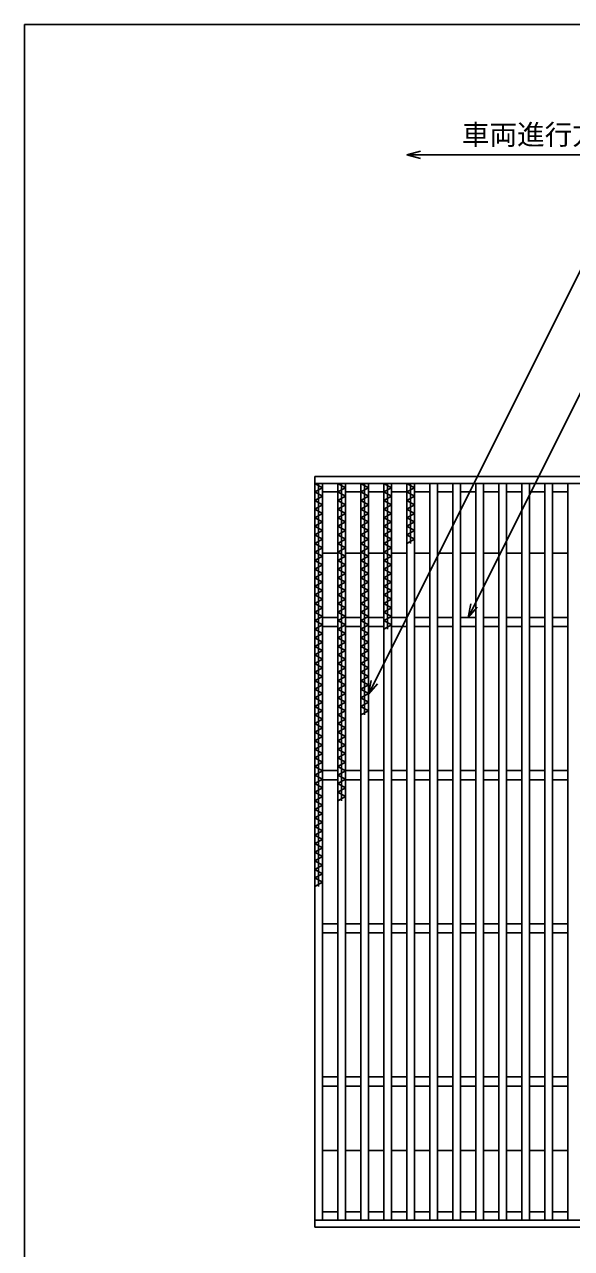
# Model space of a CAD drawing. Units: millimetres, scale not verified. Extents: x -1092 to 1039, y -770 to 632.
# Drawn here: x -1037 to -680, y -167 to 632 of the extents above; entities that cross this region are included whole.
import ezdxf
from ezdxf.enums import TextEntityAlignment as Align

# ---------------------------------------------------------------- set-up
doc = ezdxf.new("R2010")
doc.units = ezdxf.units.MM
doc.header["$LTSCALE"] = 6
for name, color, linetype, lineweight in [('0_2', 150, 'Continuous', 25), ('16', 3, 'Continuous', 25), ('22', 4, 'Continuous', 25)]:
    doc.layers.add(name, color=color, linetype=linetype, lineweight=lineweight)
doc.styles.add('ベクトル', font='')
doc.styles.get('ベクトル').set_extended_font_data('ベクトル')

msp = doc.modelspace()

# ---------------------------------------------------------------- linework, layer by layer
at = {"layer": '0_2'}
for p, q in [((-1037.4, -687.9), (-1037.4, 632.1)), ((-1037.4, 632.1), (1038.6, 632.1))]:
    msp.add_line(p, q, dxfattribs=at)
at = {"layer": '16'}
for p, q in [((-848, 337), (-258, 337)), ((-848, 332.5), (-848, 337)), ((-258, 332.5), (-848, 332.5)), ((-848, 332.5), (-848, -148.5)), ((-843, 332.5), (-848, 332.5)), ((-848, 332.5), (-843, 329.7)), ((-843, 329.7), (-848, 326.9)), ((-845.5, 332.5), (-845.5, 69.3)), ((-843, -148.5), (-843, 332.5)), ((-833, 332.5), (-833, -148.5)), ((-828, 332.5), (-833, 332.5)), ((-833, 332.5), (-828, 329.7)), ((-828, 329.7), (-833, 326.9)), ((-830.5, 332.5), (-830.5, 125.3)), ((-828, -148.5), (-828, 332.5)), ((-818, 332.5), (-818, -148.5)), ((-813, 332.5), (-818, 332.5)), ((-818, 332.5), (-813, 329.7)), ((-813, 329.7), (-818, 326.9)), ((-815.5, 332.5), (-815.5, 181.3)), ((-813, -148.5), (-813, 332.5)), ((-803, 332.5), (-803, -148.5)), ((-798, 332.5), (-803, 332.5)), ((-803, 332.5), (-798, 329.7)), ((-798, 329.7), (-803, 326.9)), ((-800.5, 332.5), (-800.5, 237.3)), ((-798, -148.5), (-798, 332.5)), ((-788, 332.5), (-788, -148.5)), ((-783, 332.5), (-788, 332.5)), ((-788, 332.5), (-783, 329.7)), ((-783, 329.7), (-788, 326.9)), ((-785.5, 332.5), (-785.5, 293.3)), ((-783, -148.5), (-783, 332.5)), ((-773, 332.5), (-773, -148.5)), ((-768, 332.5), (-773, 332.5)), ((-768, -148.5), (-768, 332.5)), ((-758, 332.5), (-758, -148.5)), ((-753, 332.5), (-758, 332.5)), ((-753, -148.5), (-753, 332.5)), ((-743, 332.5), (-743, -148.5)), ((-738, 332.5), (-743, 332.5)), ((-738, -148.5), (-738, 332.5)), ((-728, 332.5), (-728, -148.5)), ((-723, 332.5), (-728, 332.5)), ((-723, -148.5), (-723, 332.5)), ((-713, 332.5), (-713, -148.5)), ((-708, 332.5), (-713, 332.5)), ((-708, -148.5), (-708, 332.5)), ((-698, 332.5), (-698, -148.5)), ((-693, 332.5), (-698, 332.5)), ((-693, -148.5), (-693, 332.5)), ((-683, 332.5), (-683, -148.5)), ((-678, 332.5), (-683, 332.5)), ((-848, 326.9), (-843, 324.1)), ((-843, 324.1), (-848, 321.3)), ((-848, 321.3), (-843, 318.5)), ((-843, 327), (-833, 327)), ((-833, 326.9), (-828, 324.1)), ((-828, 324.1), (-833, 321.3)), ((-833, 321.3), (-828, 318.5)), ((-828, 327), (-818, 327)), ((-818, 326.9), (-813, 324.1)), ((-813, 324.1), (-818, 321.3)), ((-818, 321.3), (-813, 318.5)), ((-813, 327), (-803, 327)), ((-803, 326.9), (-798, 324.1)), ((-798, 324.1), (-803, 321.3)), ((-803, 321.3), (-798, 318.5)), ((-798, 327), (-788, 327)), ((-788, 326.9), (-783, 324.1)), ((-783, 324.1), (-788, 321.3)), ((-788, 321.3), (-783, 318.5)), ((-783, 327), (-773, 327)), ((-768, 327), (-758, 327)), ((-753, 327), (-743, 327)), ((-738, 327), (-728, 327)), ((-723, 327), (-713, 327)), ((-708, 327), (-698, 327)), ((-693, 327), (-683, 327)), ((-843, 318.5), (-848, 315.7)), ((-848, 315.7), (-843, 312.9)), ((-843, 312.9), (-848, 310.1)), ((-828, 318.5), (-833, 315.7)), ((-833, 315.7), (-828, 312.9)), ((-828, 312.9), (-833, 310.1)), ((-813, 318.5), (-818, 315.7)), ((-818, 315.7), (-813, 312.9)), ((-813, 312.9), (-818, 310.1)), ((-798, 318.5), (-803, 315.7)), ((-803, 315.7), (-798, 312.9)), ((-798, 312.9), (-803, 310.1)), ((-783, 318.5), (-788, 315.7)), ((-788, 315.7), (-783, 312.9)), ((-783, 312.9), (-788, 310.1)), ((-848, 310.1), (-843, 307.3)), ((-843, 307.3), (-848, 304.5)), ((-848, 304.5), (-843, 301.7)), ((-833, 310.1), (-828, 307.3)), ((-828, 307.3), (-833, 304.5)), ((-833, 304.5), (-828, 301.7)), ((-818, 310.1), (-813, 307.3)), ((-813, 307.3), (-818, 304.5)), ((-818, 304.5), (-813, 301.7)), ((-803, 310.1), (-798, 307.3)), ((-798, 307.3), (-803, 304.5)), ((-803, 304.5), (-798, 301.7)), ((-788, 310.1), (-783, 307.3)), ((-783, 307.3), (-788, 304.5)), ((-788, 304.5), (-783, 301.7)), ((-843, 301.7), (-848, 298.9)), ((-848, 298.9), (-843, 296.1)), ((-843, 296.1), (-848, 293.3)), ((-828, 301.7), (-833, 298.9)), ((-833, 298.9), (-828, 296.1)), ((-828, 296.1), (-833, 293.3)), ((-813, 301.7), (-818, 298.9)), ((-818, 298.9), (-813, 296.1)), ((-813, 296.1), (-818, 293.3)), ((-798, 301.7), (-803, 298.9)), ((-803, 298.9), (-798, 296.1)), ((-798, 296.1), (-803, 293.3)), ((-783, 301.7), (-788, 298.9)), ((-788, 298.9), (-783, 296.1)), ((-783, 296.1), (-788, 293.3)), ((-848, 293.3), (-843, 290.5)), ((-843, 290.5), (-848, 287.7)), ((-848, 287.7), (-843, 284.9)), ((-833, 293.3), (-828, 290.5)), ((-828, 290.5), (-833, 287.7)), ((-833, 287.7), (-828, 284.9)), ((-818, 293.3), (-813, 290.5)), ((-813, 290.5), (-818, 287.7)), ((-818, 287.7), (-813, 284.9)), ((-803, 293.3), (-798, 290.5)), ((-798, 290.5), (-803, 287.7)), ((-803, 287.7), (-798, 284.9)), ((-843, 284.9), (-848, 282.1)), ((-848, 282.1), (-843, 279.3)), ((-843, 287), (-833, 287)), ((-828, 284.9), (-833, 282.1)), ((-833, 282.1), (-828, 279.3)), ((-828, 287), (-818, 287)), ((-813, 284.9), (-818, 282.1)), ((-818, 282.1), (-813, 279.3)), ((-813, 287), (-803, 287)), ((-798, 284.9), (-803, 282.1)), ((-803, 282.1), (-798, 279.3)), ((-798, 287), (-788, 287)), ((-783, 287), (-773, 287)), ((-768, 287), (-758, 287)), ((-753, 287), (-743, 287)), ((-738, 287), (-728, 287)), ((-723, 287), (-713, 287)), ((-708, 287), (-698, 287)), ((-693, 287), (-683, 287)), ((-843, 279.3), (-848, 276.5)), ((-848, 276.5), (-843, 273.7)), ((-843, 273.7), (-848, 270.9)), ((-828, 279.3), (-833, 276.5)), ((-833, 276.5), (-828, 273.7)), ((-828, 273.7), (-833, 270.9)), ((-813, 279.3), (-818, 276.5)), ((-818, 276.5), (-813, 273.7)), ((-813, 273.7), (-818, 270.9)), ((-798, 279.3), (-803, 276.5)), ((-803, 276.5), (-798, 273.7)), ((-798, 273.7), (-803, 270.9)), ((-848, 270.9), (-843, 268.1)), ((-843, 268.1), (-848, 265.3)), ((-848, 265.3), (-843, 262.5)), ((-833, 270.9), (-828, 268.1)), ((-828, 268.1), (-833, 265.3)), ((-833, 265.3), (-828, 262.5)), ((-818, 270.9), (-813, 268.1)), ((-813, 268.1), (-818, 265.3)), ((-818, 265.3), (-813, 262.5)), ((-803, 270.9), (-798, 268.1)), ((-798, 268.1), (-803, 265.3)), ((-803, 265.3), (-798, 262.5)), ((-843, 262.5), (-848, 259.7)), ((-848, 259.7), (-843, 256.9)), ((-843, 256.9), (-848, 254.1)), ((-828, 262.5), (-833, 259.7)), ((-833, 259.7), (-828, 256.9)), ((-828, 256.9), (-833, 254.1)), ((-813, 262.5), (-818, 259.7)), ((-818, 259.7), (-813, 256.9)), ((-813, 256.9), (-818, 254.1)), ((-798, 262.5), (-803, 259.7)), ((-803, 259.7), (-798, 256.9)), ((-798, 256.9), (-803, 254.1)), ((-848, 254.1), (-843, 251.3)), ((-843, 251.3), (-848, 248.5)), ((-848, 248.5), (-843, 245.7)), ((-833, 254.1), (-828, 251.3)), ((-828, 251.3), (-833, 248.5)), ((-833, 248.5), (-828, 245.7)), ((-818, 254.1), (-813, 251.3)), ((-813, 251.3), (-818, 248.5)), ((-818, 248.5), (-813, 245.7)), ((-803, 254.1), (-798, 251.3)), ((-798, 251.3), (-803, 248.5)), ((-803, 248.5), (-798, 245.7)), ((-843, 245.7), (-848, 242.9)), ((-848, 242.9), (-843, 240.1)), ((-843, 240.1), (-848, 237.3)), ((-843, 245), (-833, 245)), ((-828, 245.7), (-833, 242.9)), ((-833, 242.9), (-828, 240.1)), ((-828, 240.1), (-833, 237.3)), ((-828, 245), (-818, 245)), ((-813, 245.7), (-818, 242.9)), ((-818, 242.9), (-813, 240.1)), ((-813, 240.1), (-818, 237.3)), ((-813, 245), (-803, 245)), ((-798, 245.7), (-803, 242.9)), ((-803, 242.9), (-798, 240.1)), ((-798, 240.1), (-803, 237.3)), ((-798, 245), (-788, 245)), ((-783, 245), (-773, 245)), ((-768, 245), (-758, 245)), ((-753, 245), (-743, 245)), ((-738, 245), (-728, 245)), ((-723, 245), (-713, 245)), ((-708, 245), (-698, 245)), ((-693, 245), (-683, 245)), ((-848, 237.3), (-843, 234.5)), ((-843, 234.5), (-848, 231.7)), ((-843, 239), (-833, 239)), ((-833, 237.3), (-828, 234.5)), ((-828, 234.5), (-833, 231.7)), ((-828, 239), (-818, 239)), ((-818, 237.3), (-813, 234.5)), ((-813, 234.5), (-818, 231.7)), ((-813, 239), (-803, 239)), ((-798, 239), (-788, 239)), ((-783, 239), (-773, 239)), ((-768, 239), (-758, 239)), ((-753, 239), (-743, 239)), ((-738, 239), (-728, 239)), ((-723, 239), (-713, 239)), ((-708, 239), (-698, 239)), ((-693, 239), (-683, 239)), ((-848, 231.7), (-843, 228.9)), ((-843, 228.9), (-848, 226.1)), ((-848, 226.1), (-843, 223.3)), ((-833, 231.7), (-828, 228.9)), ((-828, 228.9), (-833, 226.1)), ((-833, 226.1), (-828, 223.3)), ((-818, 231.7), (-813, 228.9)), ((-813, 228.9), (-818, 226.1)), ((-818, 226.1), (-813, 223.3)), ((-843, 223.3), (-848, 220.5)), ((-848, 220.5), (-843, 217.7)), ((-843, 217.7), (-848, 214.9)), ((-828, 223.3), (-833, 220.5)), ((-833, 220.5), (-828, 217.7)), ((-828, 217.7), (-833, 214.9)), ((-813, 223.3), (-818, 220.5)), ((-818, 220.5), (-813, 217.7)), ((-813, 217.7), (-818, 214.9)), ((-848, 214.9), (-843, 212.1)), ((-843, 212.1), (-848, 209.3)), ((-848, 209.3), (-843, 206.5)), ((-833, 214.9), (-828, 212.1)), ((-828, 212.1), (-833, 209.3)), ((-833, 209.3), (-828, 206.5)), ((-818, 214.9), (-813, 212.1)), ((-813, 212.1), (-818, 209.3)), ((-818, 209.3), (-813, 206.5)), ((-843, 206.5), (-848, 203.7)), ((-848, 203.7), (-843, 200.9)), ((-843, 200.9), (-848, 198.1)), ((-828, 206.5), (-833, 203.7)), ((-833, 203.7), (-828, 200.9)), ((-828, 200.9), (-833, 198.1)), ((-813, 206.5), (-818, 203.7)), ((-818, 203.7), (-813, 200.9)), ((-813, 200.9), (-818, 198.1)), ((-848, 198.1), (-843, 195.3)), ((-843, 195.3), (-848, 192.5)), ((-848, 192.5), (-843, 189.7)), ((-833, 198.1), (-828, 195.3)), ((-828, 195.3), (-833, 192.5)), ((-833, 192.5), (-828, 189.7)), ((-818, 198.1), (-813, 195.3)), ((-813, 195.3), (-818, 192.5)), ((-818, 192.5), (-813, 189.7)), ((-843, 189.7), (-848, 186.9)), ((-848, 186.9), (-843, 184.1)), ((-843, 184.1), (-848, 181.3)), ((-828, 189.7), (-833, 186.9)), ((-833, 186.9), (-828, 184.1)), ((-828, 184.1), (-833, 181.3)), ((-813, 189.7), (-818, 186.9)), ((-818, 186.9), (-813, 184.1)), ((-813, 184.1), (-818, 181.3)), ((-848, 181.3), (-843, 178.5)), ((-843, 178.5), (-848, 175.7)), ((-833, 181.3), (-828, 178.5)), ((-828, 178.5), (-833, 175.7)), ((-848, 175.7), (-843, 172.9)), ((-843, 172.9), (-848, 170.1)), ((-848, 170.1), (-843, 167.3)), ((-833, 175.7), (-828, 172.9)), ((-828, 172.9), (-833, 170.1)), ((-833, 170.1), (-828, 167.3)), ((-843, 167.3), (-848, 164.5)), ((-848, 164.5), (-843, 161.7)), ((-843, 161.7), (-848, 158.9)), ((-828, 167.3), (-833, 164.5)), ((-833, 164.5), (-828, 161.7)), ((-828, 161.7), (-833, 158.9)), ((-848, 158.9), (-843, 156.1)), ((-843, 156.1), (-848, 153.3)), ((-848, 153.3), (-843, 150.5)), ((-833, 158.9), (-828, 156.1)), ((-828, 156.1), (-833, 153.3)), ((-833, 153.3), (-828, 150.5)), ((-843, 150.5), (-848, 147.7)), ((-848, 147.7), (-843, 144.9)), ((-843, 144.9), (-848, 142.1)), ((-843, 145), (-833, 145)), ((-828, 150.5), (-833, 147.7)), ((-833, 147.7), (-828, 144.9)), ((-828, 144.9), (-833, 142.1)), ((-828, 145), (-818, 145)), ((-813, 145), (-803, 145)), ((-798, 145), (-788, 145)), ((-783, 145), (-773, 145)), ((-768, 145), (-758, 145)), ((-753, 145), (-743, 145)), ((-738, 145), (-728, 145)), ((-723, 145), (-713, 145)), ((-708, 145), (-698, 145)), ((-693, 145), (-683, 145)), ((-848, 142.1), (-843, 139.3)), ((-843, 139.3), (-848, 136.5)), ((-848, 136.5), (-843, 133.7)), ((-843, 139), (-833, 139)), ((-833, 142.1), (-828, 139.3)), ((-828, 139.3), (-833, 136.5)), ((-833, 136.5), (-828, 133.7)), ((-828, 139), (-818, 139)), ((-813, 139), (-803, 139)), ((-798, 139), (-788, 139)), ((-783, 139), (-773, 139)), ((-768, 139), (-758, 139)), ((-753, 139), (-743, 139)), ((-738, 139), (-728, 139)), ((-723, 139), (-713, 139)), ((-708, 139), (-698, 139)), ((-693, 139), (-683, 139)), ((-843, 133.7), (-848, 130.9)), ((-848, 130.9), (-843, 128.1)), ((-843, 128.1), (-848, 125.3)), ((-828, 133.7), (-833, 130.9)), ((-833, 130.9), (-828, 128.1)), ((-828, 128.1), (-833, 125.3)), ((-848, 125.3), (-843, 122.5)), ((-843, 122.5), (-848, 119.7)), ((-848, 119.7), (-843, 116.9)), ((-843, 116.9), (-848, 114.1)), ((-848, 114.1), (-843, 111.3)), ((-843, 111.3), (-848, 108.5)), ((-848, 108.5), (-843, 105.7)), ((-843, 105.7), (-848, 102.9)), ((-848, 102.9), (-843, 100.1)), ((-843, 100.1), (-848, 97.3)), ((-848, 97.3), (-843, 94.5)), ((-843, 94.5), (-848, 91.7)), ((-848, 91.7), (-843, 88.9)), ((-843, 88.9), (-848, 86.1)), ((-848, 86.1), (-843, 83.3)), ((-843, 83.3), (-848, 80.5)), ((-848, 80.5), (-843, 77.7)), ((-843, 77.7), (-848, 74.9)), ((-848, 74.9), (-843, 72.1)), ((-843, 72.1), (-848, 69.3)), ((-843, 45), (-833, 45)), ((-828, 45), (-818, 45)), ((-813, 45), (-803, 45)), ((-798, 45), (-788, 45)), ((-783, 45), (-773, 45)), ((-768, 45), (-758, 45)), ((-753, 45), (-743, 45)), ((-738, 45), (-728, 45)), ((-723, 45), (-713, 45)), ((-708, 45), (-698, 45)), ((-693, 45), (-683, 45)), ((-843, 39), (-833, 39)), ((-828, 39), (-818, 39)), ((-813, 39), (-803, 39)), ((-798, 39), (-788, 39)), ((-783, 39), (-773, 39)), ((-768, 39), (-758, 39)), ((-753, 39), (-743, 39)), ((-738, 39), (-728, 39)), ((-723, 39), (-713, 39)), ((-708, 39), (-698, 39)), ((-693, 39), (-683, 39)), ((-843, -55), (-833, -55)), ((-828, -55), (-818, -55)), ((-813, -55), (-803, -55)), ((-798, -55), (-788, -55)), ((-783, -55), (-773, -55)), ((-768, -55), (-758, -55)), ((-753, -55), (-743, -55)), ((-738, -55), (-728, -55)), ((-723, -55), (-713, -55)), ((-708, -55), (-698, -55)), ((-693, -55), (-683, -55)), ((-843, -61), (-833, -61)), ((-828, -61), (-818, -61)), ((-813, -61), (-803, -61)), ((-798, -61), (-788, -61)), ((-783, -61), (-773, -61)), ((-768, -61), (-758, -61)), ((-753, -61), (-743, -61)), ((-738, -61), (-728, -61)), ((-723, -61), (-713, -61)), ((-708, -61), (-698, -61)), ((-693, -61), (-683, -61)), ((-843, -103), (-833, -103)), ((-828, -103), (-818, -103)), ((-813, -103), (-803, -103)), ((-798, -103), (-788, -103)), ((-783, -103), (-773, -103)), ((-768, -103), (-758, -103)), ((-753, -103), (-743, -103)), ((-738, -103), (-728, -103)), ((-723, -103), (-713, -103)), ((-708, -103), (-698, -103)), ((-693, -103), (-683, -103)), ((-843, -143), (-833, -143)), ((-828, -143), (-818, -143)), ((-813, -143), (-803, -143)), ((-798, -143), (-788, -143)), ((-783, -143), (-773, -143)), ((-768, -143), (-758, -143)), ((-753, -143), (-743, -143)), ((-738, -143), (-728, -143)), ((-723, -143), (-713, -143)), ((-708, -143), (-698, -143)), ((-693, -143), (-683, -143)), ((-848, -148.5), (-258, -148.5)), ((-848, -153), (-848, -148.5)), ((-848, -148.5), (-843, -148.5)), ((-833, -148.5), (-828, -148.5)), ((-818, -148.5), (-813, -148.5)), ((-803, -148.5), (-798, -148.5)), ((-788, -148.5), (-783, -148.5)), ((-773, -148.5), (-768, -148.5)), ((-758, -148.5), (-753, -148.5)), ((-743, -148.5), (-738, -148.5)), ((-728, -148.5), (-723, -148.5)), ((-713, -148.5), (-708, -148.5)), ((-698, -148.5), (-693, -148.5)), ((-683, -148.5), (-678, -148.5)), ((-258, -153), (-848, -153))]:
    msp.add_line(p, q, dxfattribs=at)
at = {"layer": '22'}
for p, q in [((-788, 547), (-779, 549.4)), ((-779, 544.6), (-788, 547)), ((-788, 547), (-608, 547)), ((-813, 195), (-657.75, 505.5)), ((-748, 245), (-630.25, 480.5)), ((-748, 245), (-746.2, 253.76)), ((-748, 245), (-742, 251.6)), ((-813, 195), (-811.2, 203.76)), ((-813, 195), (-807, 201.6))]:
    msp.add_line(p, q, dxfattribs=at)

# ---------------------------------------------------------------- texts
at = {"layer": '22', "color": 2, "style": 'ベクトル'}
msp.add_text('車両進行方向', height=13.2, dxfattribs=at).set_placement((-752, 560.2), align=Align.MIDDLE_LEFT)

doc.saveas('drawing.dxf')
